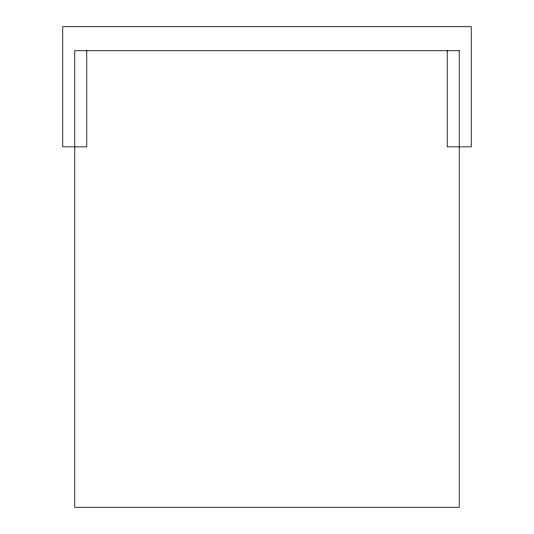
<?xml version="1.0" encoding="UTF-8"?>
<svg xmlns="http://www.w3.org/2000/svg" width="534" height="534" viewBox="0 0 534 534"><rect width="100%" height="100%" fill="white"/><g stroke="black" fill="none" stroke-linecap="round" stroke-linejoin="round"><path stroke-width="0.8" d="M447.225 50.73L447.225 146.85L471.255 146.85L471.255 26.7L62.745 26.7L62.745 146.85L86.775 146.85L86.775 50.73M459.24 50.73L74.76 50.73L74.76 507.3L459.24 507.3L459.24 50.73"/></g></svg>
